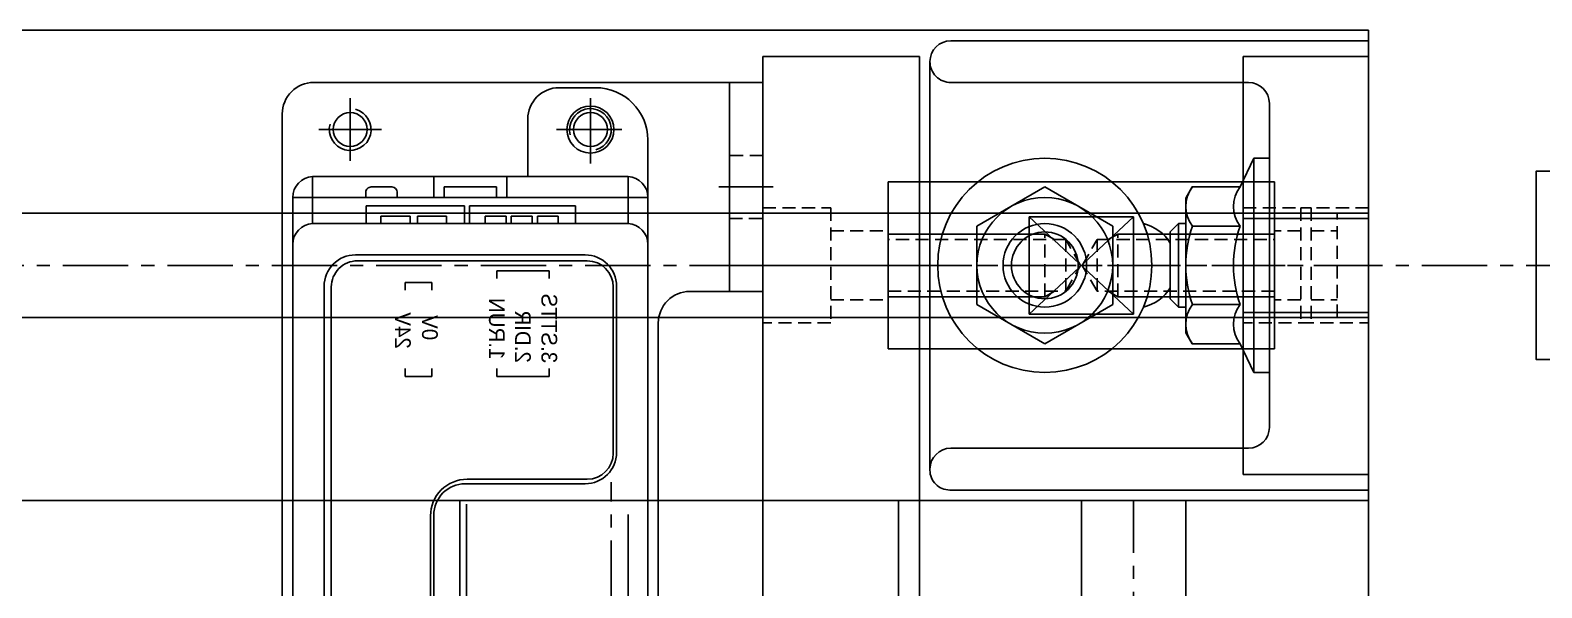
# Model space of a CAD drawing. Header units: inches. Extents: x 0 to 77285, y -118 to 40065.
# Drawn here: x 4350 to 4494.7, y 23809.7 to 23863.1 of the extents above; entities that cross this region are included whole.
import ezdxf

# ---------------------------------------------------------------- set-up
doc = ezdxf.new("R2010")
doc.units = ezdxf.units.IN
doc.header["$LTSCALE"] = 5
doc.header["$MEASUREMENT"] = 0
doc.linetypes.add('CENTER', pattern=[2, 1.25, -0.25, 0.25, -0.25])
doc.linetypes.add('HIDDEN', pattern=[0.375, 0.25, -0.125])
for name, color, linetype in [('11', 1, 'CENTER'), ('22', 2, 'HIDDEN'), ('44', 4, 'Continuous'), ('77', 40, 'HIDDEN'), ('99', 181, 'Continuous'), ('A', 8, 'Continuous'), ('B', 123, 'Continuous'), ('G', 231, 'Continuous'), ('T', 3, 'Continuous'), ('Y', 60, 'Continuous')]:
    doc.layers.add(name, color=color, linetype=linetype)
doc.styles.add('SCI', font='')
doc.styles.get('SCI').set_extended_font_data('Gulim')

# ---------------------------------------------------------------- blocks, each defined once
blk = doc.blocks.new('A$C5A8004F1')
at = {"layer": '11'}
for p, q in [((0, 41.34), (0, -60)), ((-22.5, 0), (22.5, 0))]:
    blk.add_line(p, q, dxfattribs=at)
blk = doc.blocks.new('A$C681845F8')
for p, q in [((12.2, 26.1), (12.2, 2.5)), ((22, 26.6), (12.7, 26.6)), ((22.5, 26.1), (22.5, 2.5)), ((12.2, 22), (7, 22)), ((27.7, 22), (22.5, 22)), ((3, 20.3), (3, 8.3)), ((6.5, 20.3), (3, 20.3)), ((4.5, 20.3), (4.5, 8.3)), ((6.5, 21.5), (6.5, 7.1)), ((28.2, 21.5), (28.2, 7.1)), ((31.7, 20.3), (28.2, 20.3)), ((30.2, 20.3), (30.2, 8.3)), ((31.7, 20.3), (31.7, 8.3)), ((2, 18.8), (2, 9.8)), ((2, 18.8), (3, 18.8)), ((32.7, 18.8), (31.7, 18.8)), ((32.7, 18.8), (32.7, 9.8)), ((0.35, 16.28), (0.35, 12.31)), ((0.35, 16.28), (2, 16.28)), ((34.35, 16.28), (32.7, 16.28)), ((34.35, 16.28), (34.35, 12.31)), ((0.35, 12.31), (2, 12.31)), ((34.35, 12.31), (32.7, 12.31)), ((2, 9.8), (3, 9.8)), ((32.7, 9.8), (31.7, 9.8)), ((6.5, 8.3), (3, 8.3)), ((31.7, 8.3), (28.2, 8.3)), ((12.2, 6.6), (7, 6.6)), ((27.7, 6.6), (22.5, 6.6)), ((22, 2), (12.7, 2))]:
    blk.add_line(p, q)
for centre, start, end in [((12.7, 26.1), 90, 180), ((22, 26.1), 0, 90), ((7, 21.5), 90, 180), ((27.7, 21.5), 0, 90), ((7, 7.1), 180, 270), ((27.7, 7.1), 270, 0), ((12.7, 2.5), 180, 270), ((22, 2.5), 270, 0)]:
    blk.add_arc(centre, 0.5, start, end)
at = {"layer": '11'}
for p, q in [((17.35, 0), (17.35, 28.6)), ((34.7, 14.3), (0, 14.3))]:
    blk.add_line(p, q, dxfattribs=at)
blk = doc.blocks.new('34543e5435435')
at = {"color": 6}
for p, q in [((-2.9, 1.8), (-2.9, 3.6)), ((-2.6, 3.9), (0, 3.9)), ((0.3, 3.6), (0.3, 0)), ((-4.3, 1.6), (-3.1, 1.6)), ((-3.1, 1.6), (-4.3, 1.6)), ((-4.6, -2.3), (-4.6, 1.3)), ((-4.6, 1.3), (-4.6, -2.3)), ((-1.4, -0.5), (-1.4, -2.3)), ((-1.4, -0.5), (-1.4, -2.3)), ((0, -0.3), (-1.2, -0.3)), ((-1.2, -0.3), (-0.2, -0.3)), ((-1.7, -2.6), (-4.3, -2.6)), ((-1.7, -2.6), (-4.3, -2.6))]:
    blk.add_line(p, q, dxfattribs=at)
for centre, radius, start, end in [((-2.6, 3.6), 0.3, 90, 180), ((0, 3.6), 0.3, 0, 90), ((-4.3, 1.3), 0.3, 90, 180), ((-4.3, 1.3), 0.3, 90, 180), ((-3.1, 1.8), 0.2, 270, 0), ((-3.1, 1.8), 0.2, 270, 0), ((0, 0), 0.3, 270, 0), ((-1.2, -0.5), 0.2, 90, 180), ((-1.2, -0.5), 0.2, 90, 180), ((-4.3, -2.3), 0.3, 180, 270), ((-4.3, -2.3), 0.3, 180, 270), ((-1.7, -2.3), 0.3, 270, 0), ((-1.7, -2.3), 0.3, 270, 0)]:
    blk.add_arc(centre, radius, start, end, dxfattribs=at)
blk = doc.blocks.new('A$C41a9233e')
at = {"layer": 'G'}
blk.add_lwpolyline([(-9, 19.77), (9, 19.77), (9, 16.77), (-9, 16.77)], close=True, dxfattribs=at)
blk.add_circle((-18.5, 102.48), 2.5, dxfattribs=at)
blk.add_blockref('A$C5A8004F1', (0, 60.73))
at = {"layer": 'B', "linetype": 'Continuous', "extrusion": (0, 0, -1), "zscale": -1}
for p in [(-17.35, 74.13), (-17.35, 17.77)]:
    blk.add_blockref('A$C681845F8', p, dxfattribs=at)
at = {"layer": 'G', "xscale": -1, "rotation": 270}
blk.add_blockref('34543e5435435', (-9.5, 80.43), dxfattribs=at)
at = {"layer": 'G', "rotation": 90.00000000000001}
blk.add_blockref('34543e5435435', (9.5, 80.43), dxfattribs=at)
blk = doc.blocks.new('A$C5cfc03fb')
at = {"xscale": -1}
blk.add_blockref('A$C41a9233e', (135, -0.73), dxfattribs=at)
blk = doc.blocks.new('A$Cb0f354e5')
for p, q in [((13, 37, 0), (-3, 37, 0)), ((-3, 37, 0), (-3, 0)), ((13, 37, 0), (13, 0)), ((0.34, 23.5, 0), (9.66, 23.5, 0)), ((0.34, 23.5, 0), (0.34, 13.5, 0)), ((9.66, 23.5, 0), (9.66, 13.5, 0)), ((0.34, 13.5, 0), (9.66, 13.5, 0)), ((13, 0), (-3, 0))]:
    blk.add_line(p, q)
at = {"layer": '11'}
blk.add_line((5, 38, 0), (5, -1), dxfattribs=at)
at = {"layer": '22'}
for p, q in [((2.54, 20, 0), (2.54, 37, 0)), ((7.46, 37, 0), (7.46, 20, 0)), ((8, 22, 0), (2, 22, 0)), ((5, 18.58, 0), (2.54, 20, 0)), ((7.46, 20, 0), (2.54, 20, 0)), ((7.46, 20, 0), (5, 18.58, 0)), ((5, 18.42, 0), (2.54, 17, 0)), ((7.46, 17, 0), (5, 18.42, 0)), ((2.54, 17, 0), (2.54, 0, 0)), ((7.46, 17, 0), (2.54, 17, 0)), ((7.46, 0, 0), (7.46, 17, 0)), ((8, 15, 0), (2, 15, 0))]:
    blk.add_line(p, q, dxfattribs=at)
at = {"layer": 'A'}
for p, q in [((9.66, 13.5, 0), (0.34, 23.5, 0)), ((0.34, 13.5, 0), (9.66, 23.5, 0))]:
    blk.add_line(p, q, dxfattribs=at)
at = {"layer": 'T'}
for p, q in [((2, 22, 0), (2, 37, 0)), ((8, 37, 0), (8, 22, 0)), ((2.54, 21.06, 0), (2, 22, 0)), ((8, 22, 0), (7.46, 21.06, 0)), ((2.54, 15.94, 0), (2, 15, 0)), ((8, 15, 0), (7.46, 15.94, 0)), ((2, 15, 0), (2, 0, 0)), ((8, 0, 0), (8, 15, 0))]:
    blk.add_line(p, q, dxfattribs=at)
blk = doc.blocks.new('A$Cc19e61f4')
for p, q in [((-20, 12), (20, 12)), ((-20, 0), (-20, 12)), ((-5.5, 5.5, 0), (-5.5, 12, 0)), ((5.5, 12, 0), (5.5, 5.5, 0)), ((20, 0), (20, 12)), ((5.5, 5.5, 0), (-5.5, 5.5, 0)), ((-3.3, 5.5, 0), (-3.3, 3, 0)), ((3.3, 5.5, 0), (3.3, 3, 0)), ((-8, 0), (-8, 3)), ((-8, 3), (8, 3)), ((8, 3), (8, 0)), ((-20, 0), (20, 0))]:
    blk.add_line(p, q)
at = {"layer": '11'}
blk.add_line((0, 13, 0), (0, -1, 0), dxfattribs=at)
blk = doc.blocks.new('A$Ce1e81472')
for p, q in [((0, 12), (40, 12)), ((0, 0), (0, 12)), ((15, 12, 0), (15, 9, 0)), ((25, 12, 0), (25, 9, 0)), ((40, 0), (40, 12)), ((15, 9), (25, 9)), ((16.7, 6.5, 0), (16.7, 9, 0)), ((23.3, 6.5, 0), (23.3, 9, 0)), ((25.5, 6.5, 0), (14.5, 6.5, 0)), ((14.5, 6.5, 0), (14.5, 0, 0)), ((25.5, 0, 0), (25.5, 6.5, 0)), ((0, 0), (40, 0))]:
    blk.add_line(p, q)
at = {"layer": '11'}
blk.add_line((20, 13, 0), (20, -1, 0), dxfattribs=at)
blk = doc.blocks.new('A$C3dc8191a')
for p, q in [((0, 12), (40, 12)), ((0, 0), (0, 12)), ((15.5, 0), (15.5, 12)), ((24.5, 12), (24.5, 0)), ((40, 0), (40, 12)), ((0, 0), (40, 0))]:
    blk.add_line(p, q)
at = {"layer": '11'}
blk.add_line((20, 13), (20, -1), dxfattribs=at)
blk = doc.blocks.new('A$C8b1ceeae')
for p, q in [((-10, 0), (10, 0)), ((-10, 0), (-10, -43)), ((10, 0), (10, -7)), ((100, 0), (120, 0)), ((100, 0), (100, -7)), ((120, -43), (120, 0)), ((-10, -3.2), (10, -3.2)), ((100, -3.2), (120, -3.2)), ((13, -10), (97, -10)), ((-7, -46), (117, -46))]:
    blk.add_line(p, q)
for centre in [(-5.5, -16.5), (115.5, -16.5), (-5.5, -39.5), (115.5, -39.5)]:
    blk.add_circle(centre, 1.62)
for centre, start, end in [((13, -7), 180, 270), ((97, -7), 270, 0), ((-7, -43), 180, 270), ((117, -43), 270, 0)]:
    blk.add_arc(centre, 3, start, end)
at = {"layer": '11'}
for p, q in [((0, -4.2), (0, 1)), ((110, -4.2), (110, 1)), ((-5.5, -13.5), (-5.5, -19.5)), ((115.5, -13.5), (115.5, -19.5)), ((-2.5, -16.5), (-8.5, -16.5)), ((118.5, -16.5), (112.5, -16.5)), ((-5.5, -36.5), (-5.5, -42.5)), ((115.5, -36.5), (115.5, -42.5)), ((-8.5, -39.5), (-2.5, -39.5)), ((118.5, -39.5), (112.5, -39.5))]:
    blk.add_line(p, q, dxfattribs=at)
at = {"layer": '22'}
for p, q in [((-3, -3.2), (-3, 0)), ((3, 0), (3, -3.2)), ((107, -3.2), (107, 0)), ((113, 0), (113, -3.2))]:
    blk.add_line(p, q, dxfattribs=at)
at = {"layer": 'T'}
for centre, start, end in [((-5.5, -16.5), 15, 285), ((115.5, -16.5), 255, 165), ((-5.5, -39.5), 255, 165), ((115.5, -39.5), 15, 285)]:
    blk.add_arc(centre, 2, start, end, dxfattribs=at)
blk = doc.blocks.new('A$C9c3b0687E')
for p, q in [((114.5, 28.5), (8.5, 28.5)), ((114.5, 28.5), (8.5, 28.5)), ((111.5, 28.5), (111.5, 28.5)), ((114.5, 28.5), (120, 28.5)), ((114.5, -5.5), (114.5, 28.5)), ((42.67, 26.6), (84.15, 26.6)), ((112, -3.6), (112, 26.6)), ((112, 26.6), (116.49, 26.6)), ((114.5, 4.5), (114.5, 26.6)), ((116.5, 26.6), (116.49, -3.6)), ((116.49, -3.6), (116.5, 26.6)), ((90.03, 25.19), (105.93, 25.19)), ((90.1, 25.5), (106, 25.5)), ((125, 20), (125, 23.5)), ((87.1, 11), (87.1, 22.5)), ((87.53, 11.19), (87.53, 22.69)), ((108.43, 0.69), (108.43, 22.69)), ((109, 0.5), (109, 22.5)), ((113.7, 21.57), (112, 21.57)), ((113.7, 21.57), (113.7, 11.42)), ((97.37, 19.05), (98.12, 19.05)), ((97.37, 19.05), (97.37, 14.05)), ((106.73, 19.05), (107.48, 19.05)), ((107.48, 19.05), (107.48, 14.05)), ((112.7, 19.92), (112, 19.92)), ((112.7, 19.92), (112.7, 17.92)), ((112.7, 17.92), (112, 17.92)), ((112.7, 17.42), (112, 17.42)), ((112.7, 17.42), (112.7, 15.42)), ((116.5, 17), (122, 17)), ((112.7, 15.42), (112, 15.42)), ((112.7, 14.92), (112, 14.92)), ((112.7, 14.92), (112.7, 12.92)), ((114.5, 15), (116.5, 15)), ((97.37, 14.05), (98.12, 14.05)), ((106.73, 14.05), (107.48, 14.05)), ((114.5, 14), (115.5, 14)), ((115.5, 9), (115.5, 14)), ((112.7, 12.92), (112, 12.92)), ((41.67, 11.14), (85.15, 11.14)), ((113.7, 11.42), (112, 11.42)), ((113.7, 10.93), (112, 10.93)), ((113.7, 10.93), (113.7, 1.53)), ((112.7, 9.23), (112, 9.23)), ((112.7, 9.23), (112.7, 6.43)), ((114.5, 9), (115.5, 9)), ((42.53, 7.69), (84.03, 7.69)), ((42.6, 8), (84.1, 8)), ((98.12, 7.81), (97.37, 7.81)), ((97.37, 7.81), (97.37, 5.26)), ((105.62, 7.81), (106.37, 7.81)), ((106.37, 7.81), (106.37, 5.26)), ((114.5, 8), (116.5, 8)), ((112.7, 6.43), (112, 6.43)), ((97.37, 5.26), (98.12, 5.26)), ((105.62, 5.26), (106.37, 5.26)), ((112.7, 5.73), (112, 5.73)), ((112.7, 5.73), (112.7, 2.93)), ((115, 4.5), (114.5, 4.5)), ((112.7, 2.93), (112, 2.93)), ((115.5, 2), (115.5, 4)), ((113.7, 1.53), (112, 1.53)), ((115, 1.5), (114.5, 1.5)), ((114.5, -3.6), (114.5, 1.5)), ((16.43, -1.81), (105.93, -1.81)), ((16.5, -2.5), (106, -2.5)), ((112, -3.6), (116.49, -3.6)), ((6.5, -5.5), (114.5, -5.5)), ((6.5, -5.5), (114.5, -5.5))]:
    blk.add_line(p, q)
blk.add_circle((121, 23), 2.25)
for centre, radius, start, end in [((110, 26.5), 2, 2.9928, 89.9448), ((114.5, 26.5), 2, 2.9928, 89.9448), ((120, 23.5), 5, 0, 90), ((90.1, 22.5), 3, 90, 180), ((90.03, 22.69), 2.5, 90, 180), ((105.93, 22.69), 2.5, 0, 90), ((106, 22.5), 3, 0, 90), ((122, 20), 3, 270, 0), ((84.03, 11.19), 3.5, 270, 0), ((84.1, 11), 3, 270, 0), ((115, 4), 0.5, 0, 90), ((115, 2), 0.5, 270, 0), ((105.93, 0.69), 2.5, 270, 0), ((106, 0.5), 3, 270, 0), ((110, -3.5), 2, 270.0552, 357.0072), ((114.5, -3.5), 2, 270, 357.134)]:
    blk.add_arc(centre, radius, start, end)
at = {"layer": '11'}
for p, q in [((121, 19.75), (121, 26.25)), ((117.75, 23), (124.25, 23))]:
    blk.add_line(p, q, dxfattribs=at)
at = {"style": 'SCI'}
for s, p in [('3.STTS', (98.64, 18.31)), ('2.DIR', (98.67, 15.79)), ('1.RUN', (99, 13.29)), ('0V', (100.84, 6.88)), ('24V', (100.02, 4.3))]:
    blk.add_text(s, height=1.5, dxfattribs=at).set_placement(p)
blk = doc.blocks.new('A$C8a6ad95f')
for p, q in [((-155, 15, 0), (155, 15, 0)), ((155, 15, 0), (155, 0, 0)), ((-155, 0, 0), (155, 0, 0))]:
    blk.add_line(p, q)
at = {"layer": '11'}
blk.add_line((135, -1, 0), (135, 16, 0), dxfattribs=at)
at = {"layer": '22'}
for p, q in [((127, 15, 0), (127, 12, 0)), ((143, 15, 0), (143, 12, 0)), ((143, 12, 0), (127, 12, 0)), ((131.7, 6.5, 0), (131.7, 12, 0)), ((138.3, 6.5, 0), (138.3, 12, 0)), ((140.5, 6.5, 0), (129.5, 6.5, 0)), ((129.5, 6.5, 0), (129.5, 0, 0)), ((140.5, 0, 0), (140.5, 6.5, 0))]:
    blk.add_line(p, q, dxfattribs=at)
blk = doc.blocks.new('A$C9345a28b')
for name, p in [('A$C3dc8191a', (240, -12, 0)), ('A$C8a6ad95f', (125, -58, 0))]:
    blk.add_blockref(name, p)
at = {"xscale": -1}
blk.add_blockref('A$Cb0f354e5', (265, -46, 0), dxfattribs=at)
at = {"layer": '22'}
blk.add_blockref('A$Cc19e61f4', (260, -12, 0), dxfattribs=at)
at = {"layer": '77'}
blk.add_blockref('A$Ce1e81472', (240, -12, 0), dxfattribs=at)
at = {"layer": '99'}
blk.add_blockref('A$C9c3b0687E', (152, -97.5, 0), dxfattribs=at)
at = {"layer": 'Y'}
blk.add_blockref('A$C8b1ceeae', (157.5, -58, 0), dxfattribs=at)
blk = doc.blocks.new('A$C368a4807')
blk.add_blockref('A$C9345a28b', (0, 0))
blk = doc.blocks.new('A$C632A6005')
for p, q in [((-21.5, 0), (-21.5, -40)), ((21.5, 0), (-21.5, 0)), ((21.5, -40.1), (21.5, 0)), ((-15.5, -9.5), (15.5, -9.5)), ((10.25, -9.5), (-10.25, -9.5)), ((-10.25, -9.5), (-10.25, -11)), ((10.25, -11), (10.25, -9.5)), ((-17.5, -40), (-17.5, -11.5)), ((-10.25, -11), (10.25, -11)), ((-10.25, -11), (-7.51, -12.3)), ((7.51, -12.3), (10.25, -11)), ((17.5, -40), (17.5, -11.5)), ((-7.51, -12.3), (-7.51, -16.89)), ((-3.75, -16.86), (-3.75, -12.3)), ((3.76, -16.86), (3.76, -12.3)), ((7.51, -16.89), (7.51, -12.3)), ((-7.51, -16.89), (-6.44, -17.5)), ((6.45, -17.5), (7.51, -16.89)), ((-6.44, -17.5), (6.45, -17.5)), ((-4, -18.2), (-4, -17.5)), ((-4, -18.2), (4, -18.2)), ((-3.2, -19), (-4, -18.2)), ((3.2, -19), (4, -18.2)), ((4, -18.2), (4, -17.5)), ((-3.2, -19), (3.2, -19)), ((-3.75, -24.5), (-7.5, -31)), ((3.75, -24.5), (-3.75, -24.5)), ((7.51, -31), (3.75, -24.5)), ((-7.5, -31), (-3.75, -37.5)), ((3.75, -37.5), (7.51, -31)), ((-3.75, -37.5), (3.75, -37.5)), ((-19.5, -42), (19.6, -42))]:
    blk.add_line(p, q)
for radius in [10.25, 6.5, 4, 3.2]:
    blk.add_circle((0, -31), radius)
for centre, radius, start, end in [((-15.5, -11.5), 2, 90, 180), ((15.5, -11.5), 2, 0, 90), ((-5.63, -9.89), 3.06, 232.1211, 307.8789), ((0, -1.68), 11.26, 250.5288, 289.4712), ((5.63, -9.89), 3.06, 232.1211, 307.8789), ((-5.63, -14.44), 3.06, 232.1211, 307.8789), ((0, -6.24), 11.26, 250.5288, 289.4712), ((5.63, -14.44), 3.06, 232.1211, 307.8789), ((0, -22.5), 4.1, 121.3886, 166.7272), ((0, -22.5), 4.1, 13.2728, 58.6114), ((-19.5, -40), 2, 180, 270), ((-19.5, -40), 2, 270, 0), ((19.5, -40), 2, 180, 270), ((19.6, -40.1), 1.9, 270, 0)]:
    blk.add_arc(centre, radius, start, end)
blk = doc.blocks.new('af!@$!2^^&&@$aD읾ㅇㄹA$C5BB358B1')
for p, q in [((1.74, 42), (43.74, 42)), ((1.74, 42), (1.74, 0)), ((43.74, 42), (43.74, 32.5)), ((12.24, 32.5), (11.24, 31.5)), ((43.74, 32.5), (11.24, 0)), ((12.24, 32.5), (43.74, 32.5)), ((13.99, 32.5), (34.49, 32.5)), ((13.99, 31), (13.99, 32.5)), ((34.49, 32.5), (34.49, 31)), ((11.24, 31.5), (11.24, 0)), ((34.49, 31), (13.99, 31)), ((16.73, 29.7), (13.99, 31)), ((34.49, 31), (31.74, 29.7)), ((16.73, 25.11), (16.73, 29.7)), ((20.48, 25.14), (20.48, 29.7)), ((27.99, 25.14), (27.99, 29.7)), ((31.74, 29.7), (31.74, 25.11)), ((11.24, 24.75), (12.74, 24.75)), ((12.74, 24.75), (12.74, 4.25)), ((12.74, 24.75), (14.04, 22.01)), ((17.79, 24.5), (16.73, 25.11)), ((31.74, 25.11), (30.68, 24.5)), ((11.24, 4.04), (11.24, 24.54)), ((30.68, 24.5), (17.79, 24.5)), ((20.24, 23.8), (20.24, 24.5)), ((28.24, 23.8), (20.24, 23.8)), ((21.04, 23), (20.24, 23.8)), ((27.44, 23), (28.24, 23.8)), ((28.24, 23.8), (28.24, 24.5)), ((14.04, 22.01), (18.63, 22.01)), ((18.63, 22.01), (19.24, 20.94)), ((27.44, 23), (21.04, 23)), ((19.24, 20.94), (19.24, 8.06)), ((18.59, 18.25), (14.04, 18.25)), ((19.94, 18.5), (19.24, 18.5)), ((19.94, 18.5), (19.94, 10.5)), ((20.74, 17.7), (19.94, 18.5)), ((20.74, 17.7), (20.74, 11.3)), ((18.59, 10.75), (14.04, 10.75)), ((19.94, 10.5), (19.24, 10.5)), ((20.74, 11.3), (19.94, 10.5)), ((19.24, 8.06), (18.63, 6.99)), ((14.04, 6.99), (12.74, 4.25)), ((18.63, 6.99), (14.04, 6.99)), ((12.74, 4.25), (11.24, 4.25)), ((1.74, 0), (11.24, 0))]:
    blk.add_line(p, q)
for centre, radius, start, end in [((18.61, 32.11), 3.06, 232.1211, 307.8789), ((24.24, 40.32), 11.26, 250.5288, 289.4712), ((29.87, 32.11), 3.06, 232.1211, 307.8789), ((18.61, 27.56), 3.06, 232.1211, 307.8789), ((24.24, 35.76), 11.26, 250.5288, 289.4712), ((29.87, 27.56), 3.06, 232.1211, 307.8789), ((11.62, 20.13), 3.06, 322.1211, 37.8789), ((16.18, 20.13), 3.06, 322.1211, 37.8789), ((3.42, 14.5), 11.26, 340.5288, 19.4712), ((7.98, 14.5), 11.26, 340.5288, 19.4712), ((11.62, 8.87), 3.06, 322.1211, 37.8789), ((16.18, 8.87), 3.06, 322.1211, 37.8789)]:
    blk.add_arc(centre, radius, start, end)
at = {"layer": '11'}
for p, q in [((24.24, 20.66), (24.24, 44.03)), ((21.83, 14.5), (0, 14.5))]:
    blk.add_line(p, q, dxfattribs=at)
blk = doc.blocks.new('A$C9cdbb54b')
for p, q in [((12.5, 0), (237.5, 0, 0)), ((237.5, -675, 0), (237.5, 0, 0)), ((237.5, 0, 0), (282.5, 0, 0)), ((282.5, -675, 0), (282.5, 0, 0)), ((12.5, -45), (237.5, -45, 0))]:
    blk.add_line(p, q)
at = {"layer": '11'}
for p, q in [((260, -675, 0), (260, 0, 0)), ((12.5, -22.5), (237.5, -22.5, 0))]:
    blk.add_line(p, q, dxfattribs=at)
at = {"layer": 'A'}
for p, q in [((255, -675, 0), (255, 0, 0)), ((265, -675, 0), (265, 0, 0)), ((12.5, -17.5), (237.5, -17.5, 0)), ((12.5, -27.5), (237.5, -27.5, 0))]:
    blk.add_line(p, q, dxfattribs=at)
at = {"layer": '44', "xscale": -1}
blk.add_blockref('A$C632A6005', (260, 0, 0), dxfattribs=at)
at = {"layer": '44', "extrusion": (0, 0, -1), "zscale": -1}
blk.add_blockref('af!@$!2^^&&@$aD읾ㅇㄹA$C5BB358B1', (-239.24, -87, 0), dxfattribs=at)

msp = doc.modelspace()

# ---------------------------------------------------------------- block references
at = {"xscale": -1, "rotation": 270}
for name, p in [('A$C9cdbb54b', (4478.13583863, 23580.5504763, -0.00000001)), ('A$C5cfc03fb', (4478.13583863, 23705.5504763, -0.00000001)), ('A$C368a4807', (4478.13583863, 23580.5504763, -0.00000001))]:
    msp.add_blockref(name, p, dxfattribs=at)

doc.saveas('drawing.dxf')
